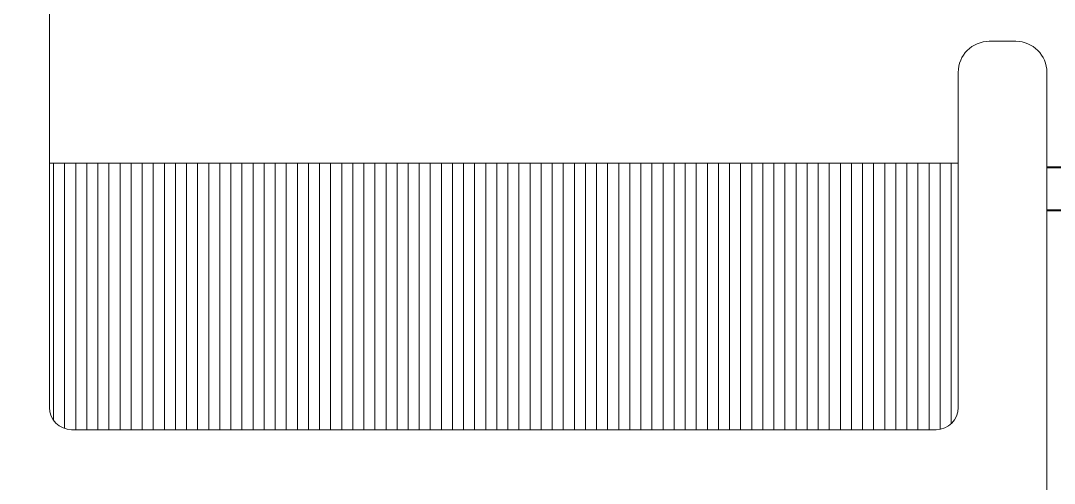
# Model space of a CAD drawing. Header units: metres. Extents: x 14 to 2416, y -346 to 476.
# Drawn here: x 146.262 to 148.593, y -148.249 to -147.205 of the extents above; entities that cross this region are included whole.
import ezdxf

# ---------------------------------------------------------------- set-up
doc = ezdxf.new("R2010")
doc.units = ezdxf.units.M
for name, pattern in [('0', [0]), ('CONTINUA', [0]), ('Dash Style-2', [0.694425, 0.48607, -0.208355])]:
    doc.linetypes.add(name, pattern=pattern)
doc.layers.get('0').update_dxf_attribs({"linetype": '0', "lineweight": 20})
for name, color, linetype, lineweight in [('A-ANNO-TEXT', 20, 'Continuous', 13), ('A-WALL', 250, 'Continuous', 20), ('closets', 253, 'Continuous', 0), ('E Salida TCorrientes', 24, 'CONTINUA', 40), ('E Tuberia Emp Piso', 24, 'Dash Style-2', 40)]:
    doc.layers.add(name, color=color, linetype=linetype, lineweight=lineweight)

# ---------------------------------------------------------------- blocks, each defined once
blk = doc.blocks.new('PL BASE 2N NASAS 09')
at = {"layer": 'closets'}
h = blk.add_hatch(dxfattribs=at)
h.set_pattern_fill('LINE', color=256, scale=0.2, angle=90)
h.set_pattern_definition([(90, (-796.989285, 240.300376), (-0.025, 2e-18), [])])
edge = h.paths.add_edge_path()
edge.add_arc((173.8975, -21.3608), 0.05, 270, 360)
edge.add_line((173.9475, -21.3608), (173.9475, -20.8108))
edge.add_line((173.9475, -20.8108), (171.8975, -20.8108))
edge.add_line((171.8975, -20.8108), (171.8975, -21.3608))
edge.add_arc((171.9475, -21.3608), 0.05, 180, 270)
edge.add_line((171.9475, -21.4108), (173.8975, -21.4108))
at = {"layer": 'A-WALL'}
for p, q in [((171.8975, -19.4117), (171.8975, -21.3617)), ((174.0175, -20.5358), (174.0775, -20.5358)), ((173.9475, -20.6058), (173.9475, -21.3617)), ((174.1475, -23.8682), (174.1475, -20.6058)), ((171.9475, -21.4117), (173.8975, -21.4117))]:
    blk.add_line(p, q, dxfattribs=at)
for centre, radius, start, end in [((174.0175, -20.6058), 0.07, 90, 180), ((174.0775, -20.6058), 0.07, 0, 90), ((171.9475, -21.3617), 0.05, 180, 270), ((173.8975, -21.3617), 0.05, 270, 360)]:
    blk.add_arc(centre, radius, start, end, dxfattribs=at)
at = {"layer": 'closets'}
blk.add_line((171.8975, -20.8108), (173.9475, -20.8108), dxfattribs=at)
blk = doc.blocks.new('PL MUEBLES 2N NASAS 09')
blk.add_blockref('PL BASE 2N NASAS 09', (49.9143, 62.717))
blk = doc.blocks.new('A$C595364de')
blk.add_blockref('PL MUEBLES 2N NASAS 09', (-199.5618, -36.6052))
blk = doc.blocks.new('*U426')
at = {"layer": 'E Salida TCorrientes'}
for p, q in [((0.0403, -0.2659), (0.0403, 0)), ((-0.0403, -0.2659), (-0.0403, 0))]:
    blk.add_line(p, q, dxfattribs=at)
blk.add_circle((0, -0.1714), 0.1028, dxfattribs=at)

msp = doc.modelspace()

# ---------------------------------------------------------------- linework, layer by layer
at = {"layer": 'E Tuberia Emp Piso', "ltscale": 0.5}
msp.add_arc((140.6329, -151.9484), 6.1856, 4.91648, 61.90674, dxfattribs=at)

# ---------------------------------------------------------------- block references
at = {"layer": 'A-ANNO-TEXT'}
msp.add_blockref('A$C595364de', (124.0766, -152.828), dxfattribs=at)
msp.add_blockref('A$C595364de', (124.0766, -152.828), dxfattribs=at)
at = {"layer": 'E Salida TCorrientes', "xscale": -1.2, "yscale": 1.2, "zscale": 1.2, "rotation": 90}
msp.add_blockref('*U426', (148.5766, -147.585), dxfattribs=at)

doc.saveas('drawing.dxf')
